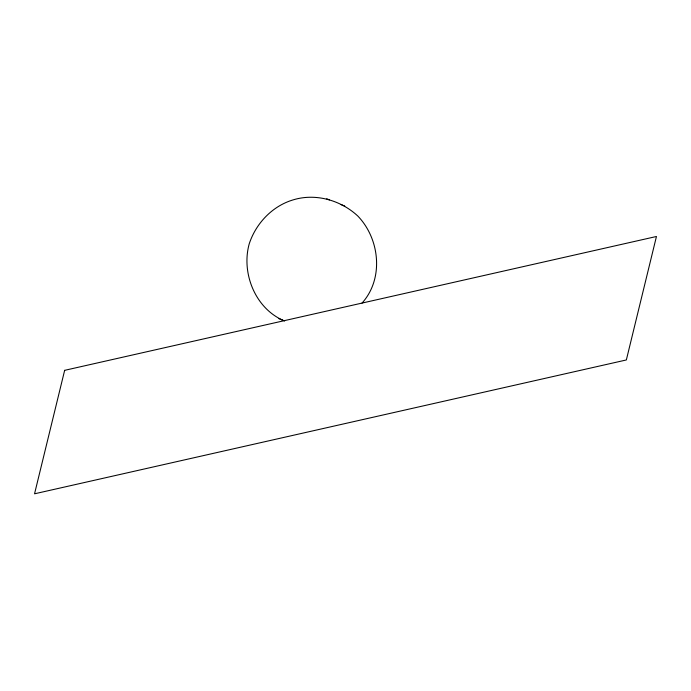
<?xml version="1.0" encoding="UTF-8"?>
<svg xmlns="http://www.w3.org/2000/svg" width="691" height="691" viewBox="0 0 691 691"><rect width="100%" height="100%" fill="white"/><g stroke="black" fill="none" stroke-linecap="round" stroke-linejoin="round"><path stroke-width="1.04" d="M362.049 303.073C383.98 278.758 379.903 238.991 357.852 216.076C341.017 200.312 315.856 193.022 293.511 199.768C272.556 205.823 255.99 223.253 249.235 243.802C240.978 273.342 255.566 309.223 284.64 320.987M326.722 198.801L329.443 199.88M340.922 204.527L344.774 206.056M278.896 318.663L282.749 320.201M64.652 370.341L34.55 493.806L626.348 359.959L656.45 236.486L64.652 370.341"/></g></svg>
